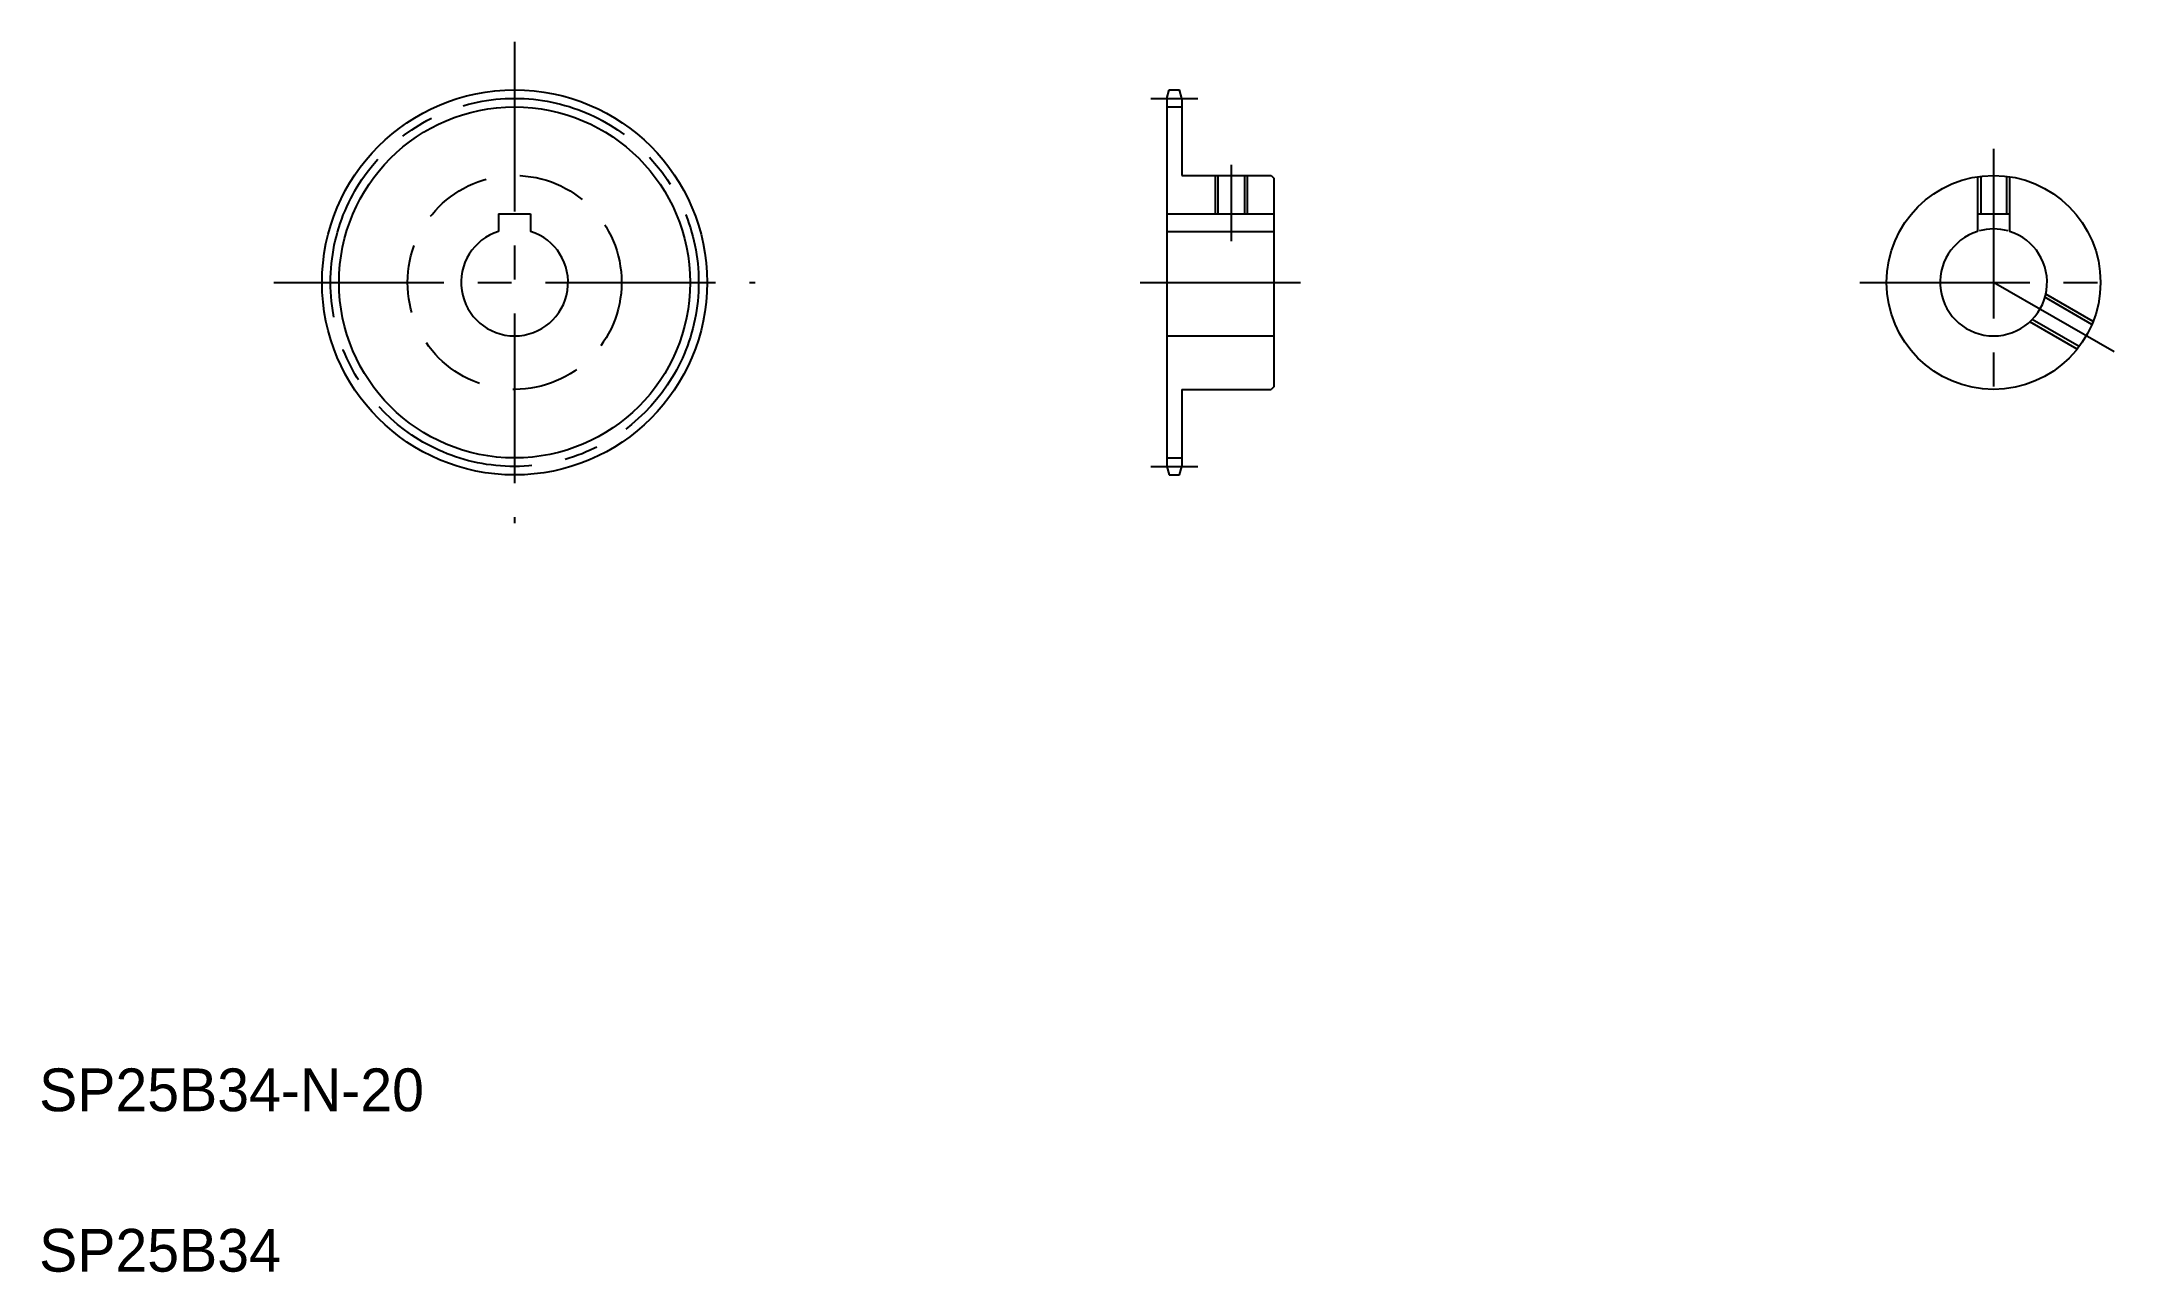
# Model space of a CAD drawing. Extents: x 20 to 410, y 20 to 250.
import ezdxf

# ---------------------------------------------------------------- set-up
doc = ezdxf.new("R2010")
doc.units = 0
doc.linetypes.add('CENTER', pattern=[50.8, 31.75, -6.35, 6.35, -6.35])
doc.linetypes.add('DASHED', pattern=[19.05, 12.7, -6.35])
doc.layers.get('0').update_dxf_attribs({"linetype": 'CONTINUOUS'})
doc.layers.add('CENTER', color=1, linetype='CENTER')

msp = doc.modelspace()

# ---------------------------------------------------------------- linework, layer by layer
for p, q in [((230.86, 239.37), (231.29, 240.96)), ((230.86, 239.37), (230.86, 170.55)), ((231.29, 240.96), (233.23, 240.96)), ((233.66, 239.37), (233.23, 240.96)), ((233.66, 239.37), (233.66, 224.96)), ((230.86, 237.78), (233.66, 237.78)), ((233.66, 224.96), (250.36, 224.96)), ((240.36, 224.96), (240.36, 217.76)), ((245.36, 224.96), (245.36, 217.76)), ((250.36, 224.96), (250.86, 224.46)), ((250.86, 224.46), (250.86, 185.46)), ((105.9, 217.76), (111.9, 217.76)), ((105.9, 217.76), (105.9, 214.5)), ((111.9, 217.76), (111.9, 214.5)), ((111.9, 216.95), (111.9, 216.95)), ((111.9, 216.13), (111.9, 216.13)), ((230.86, 217.76), (250.86, 217.76)), ((382.43, 217.76), (388.43, 217.76)), ((382.43, 217.76), (382.43, 214.5)), ((388.43, 217.76), (388.43, 214.5)), ((230.86, 194.96), (250.86, 194.96)), ((233.66, 184.96), (233.66, 170.55)), ((233.66, 184.96), (250.36, 184.96)), ((250.86, 185.46), (250.36, 184.96)), ((230.86, 172.14), (233.66, 172.14)), ((230.86, 170.55), (231.29, 168.96)), ((231.29, 168.96), (233.23, 168.96)), ((233.23, 168.96), (233.66, 170.55))]:
    msp.add_line(p, q)
at = {"color": 3}
for p, q in [((239.86, 224.96), (239.86, 217.76)), ((245.86, 224.96), (245.86, 217.76))]:
    msp.add_line(p, q, dxfattribs=at)
at = {"color": 3, "linetype": 'DASHED'}
for p, q in [((382.43, 224.74), (382.43, 217.76)), ((383.03, 224.82), (383.03, 217.76)), ((387.83, 224.82), (387.83, 217.76)), ((388.43, 224.74), (388.43, 217.76)), ((404.05, 197.68), (395.19, 202.79)), ((403.82, 197.12), (395.04, 202.19)), ((401.05, 192.48), (392.19, 197.6)), ((401.42, 192.96), (392.64, 198.03))]:
    msp.add_line(p, q, dxfattribs=at)
at = {"color": 7, "linetype": 'CONTINUOUS'}
msp.add_line((230.86, 214.5), (250.86, 214.5), dxfattribs=at)
for centre, radius in [((108.9, 204.96), 36), ((385.43, 204.96), 20)]:
    msp.add_circle(centre, radius)
at = {"color": 3}
msp.add_circle((108.9, 204.96), 32.82, dxfattribs=at)
at = {"color": 3, "linetype": 'DASHED'}
msp.add_circle((108.9, 204.96), 20, dxfattribs=at)
for centre in [(108.9, 204.96), (385.43, 204.96)]:
    msp.add_arc(centre, 10, 107.4576, 72.5424)
at = {"color": 3}
msp.add_arc((385.43, 204.96), 10, 74.3357, 105.6643, dxfattribs=at)
at = {"layer": 'CENTER', "color": 1, "linetype": 'CENTER'}
for p, q in [((108.9, 249.96), (108.9, 159.96)), ((227.86, 239.37), (236.66, 239.37)), ((242.86, 226.96), (242.86, 212.66)), ((385.43, 229.96), (385.43, 179.96)), ((63.9, 204.96), (153.9, 204.96)), ((225.86, 204.96), (255.86, 204.96)), ((360.43, 204.96), (410.43, 204.96)), ((407.95, 191.96), (385.43, 204.96)), ((227.86, 170.55), (236.66, 170.55))]:
    msp.add_line(p, q, dxfattribs=at)
msp.add_circle((108.9, 204.96), 34.41, dxfattribs=at)

# ---------------------------------------------------------------- texts
for s, p in [('SP25B34-N-20', (20, 50)), ('SP25B34', (20, 20))]:
    msp.add_text(s, height=8).set_placement(p)

doc.saveas('drawing.dxf')
